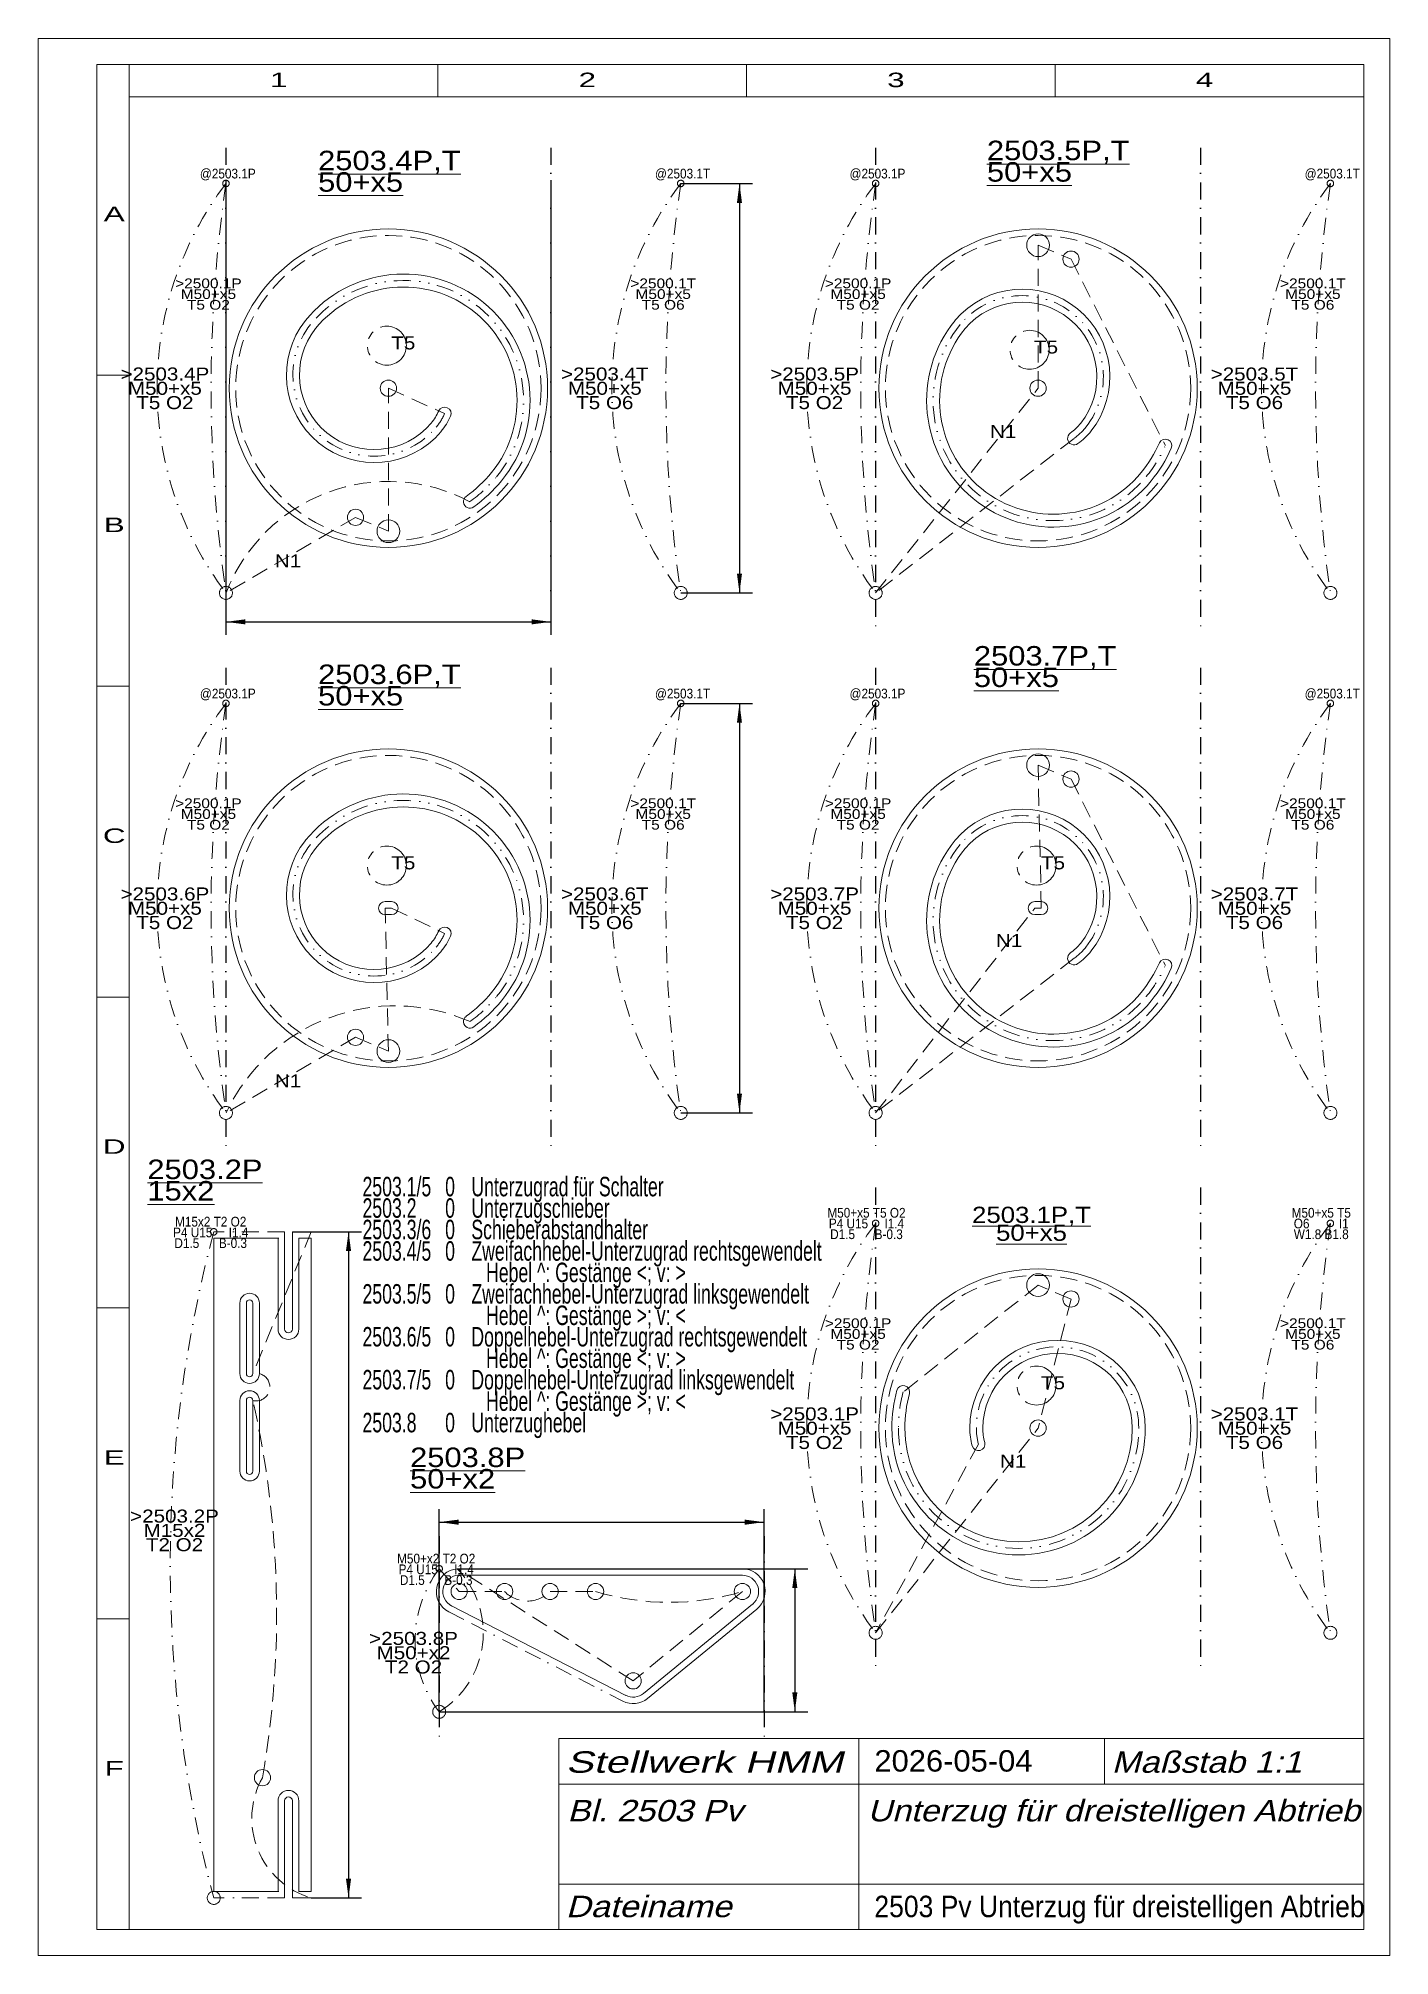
# Model space of a CAD drawing. Extents: x 1 to 209, y 1 to 296.
import ezdxf
from ezdxf.enums import TextEntityAlignment as Align

# ---------------------------------------------------------------- set-up
doc = ezdxf.new("R2010")
doc.units = 0
doc.header["$LTSCALE"] = 5.25
for name, pattern in [('BORDER', [1.75, 0.5, -0.25, 0.5, -0.25, 0, -0.25]), ('DASHDOT', [1, 0.5, -0.25, 0, -0.25]), ('DASHED', [0.75, 0.5, -0.25]), ('DIVIDE', [1.25, 0.5, -0.25, 0, -0.25, 0, -0.25]), ('PHANTOM', [2.5, 1.25, -0.25, 0.25, -0.25, 0.25, -0.25])]:
    doc.linetypes.add(name, pattern=pattern)
for name, color, linetype, lineweight in [('2501_2-4 ROLLEN', 134, 'CONTINUOUS', 18), ('2501_5 SCHIEBER', 142, 'CONTINUOUS', 18), ('2501_9 HEBEL 22_5_0_-22_5', 190, 'CONTINUOUS', 18), ('2503_1P', 30, 'CONTINUOUS', 0), ('2503_1T', 14, 'CONTINUOUS', 0), ('2503_2P', 30, 'CONTINUOUS', 0), ('2503_4P', 30, 'CONTINUOUS', 0), ('2503_4T', 14, 'CONTINUOUS', 0), ('2503_5P', 30, 'CONTINUOUS', 0), ('2503_5T', 14, 'CONTINUOUS', 0), ('2503_6P', 30, 'CONTINUOUS', 0), ('2503_6T', 14, 'CONTINUOUS', 0), ('2503_7P', 30, 'CONTINUOUS', 0), ('2503_7T', 14, 'CONTINUOUS', 0), ('2503_8P', 30, 'CONTINUOUS', 0), ('2503___ UNTERZUG FÜR DREISTELLIGEN ANTRIEB', 6, 'DASHDOT', 0), ('BEMASSUNG', 7, 'CONTINUOUS', 25), ('BESCHRIFTUNG', 7, 'CONTINUOUS', 25), ('MASSGRENZEN', 172, 'CONTINUOUS', 25), ('MASSLINIEN', 172, 'CONTINUOUS', 25), ('MASSTEXTE', 212, 'CONTINUOUS', 25), ('MITTELLINIEN', 5, 'DASHDOT', 25), ('STANDARD', 7, 'CONTINUOUS', 0)]:
    doc.layers.add(name, color=color, linetype=linetype, lineweight=lineweight)
doc.styles.add('Arial', font='arial.ttf')

# ---------------------------------------------------------------- blocks, each defined once
blk = doc.blocks.new('D116669952')
at = {"layer": 'MASSGRENZEN'}
for points in [[(108.92, 273.67), (109.31, 270.69), (108.53, 270.69)], [(108.92, 210.67), (108.53, 213.64), (109.31, 213.64)]]:
    blk.add_solid(points, dxfattribs=at)
at = {"layer": 'MASSLINIEN', "color": 172}
for p, q in [((99.88, 273.67), (110.92, 273.67)), ((108.92, 273.67), (108.92, 210.67)), ((99.88, 210.67), (110.92, 210.67))]:
    blk.add_line(p, q, dxfattribs=at)
blk = doc.blocks.new('D116676608')
at = {"layer": 'MASSGRENZEN'}
for points in [[(108.92, 193.67), (109.31, 190.69), (108.53, 190.69)], [(108.92, 130.67), (108.53, 133.64), (109.31, 133.64)]]:
    blk.add_solid(points, dxfattribs=at)
at = {"layer": 'MASSLINIEN', "color": 172}
for p, q in [((99.88, 193.67), (110.92, 193.67)), ((108.92, 193.67), (108.92, 130.67)), ((99.88, 130.67), (110.92, 130.67))]:
    blk.add_line(p, q, dxfattribs=at)
blk = doc.blocks.new('D116675072')
at = {"layer": 'MASSGRENZEN'}
for points in [[(29.88, 206.22), (32.86, 206.61), (32.86, 205.83)], [(79.88, 206.22), (76.91, 205.83), (76.91, 206.61)]]:
    blk.add_solid(points, dxfattribs=at)
at = {"layer": 'MASSLINIEN', "color": 172}
for p, q in [((29.88, 274.17), (29.88, 204.22)), ((79.88, 274.17), (79.88, 204.22)), ((29.88, 206.22), (79.88, 206.22))]:
    blk.add_line(p, q, dxfattribs=at)
blk = doc.blocks.new('D116674560')
at = {"layer": 'MASSGRENZEN'}
for points in [[(117.44, 60.53), (117.83, 57.55), (117.05, 57.55)], [(117.44, 38.52), (117.05, 41.5), (117.83, 41.5)]]:
    blk.add_solid(points, dxfattribs=at)
at = {"layer": 'MASSLINIEN', "color": 172}
for p, q in [((65.49, 60.53), (119.44, 60.53)), ((117.44, 60.53), (117.44, 38.52)), ((62.7, 38.52), (119.44, 38.52))]:
    blk.add_line(p, q, dxfattribs=at)
blk = doc.blocks.new('D116674816')
at = {"layer": 'MASSGRENZEN'}
for points in [[(62.7, 67.7), (65.68, 68.09), (65.68, 67.3)], [(112.7, 67.7), (109.73, 67.3), (109.73, 68.09)]]:
    blk.add_solid(points, dxfattribs=at)
at = {"layer": 'MASSLINIEN', "color": 172}
for p, q in [((62.7, 38.52), (62.7, 69.7)), ((112.7, 38.52), (112.7, 69.7)), ((62.7, 67.7), (112.7, 67.7))]:
    blk.add_line(p, q, dxfattribs=at)
blk = doc.blocks.new('D116669696')
at = {"layer": 'MASSGRENZEN'}
for points in [[(48.75, 112.38), (49.14, 109.41), (48.35, 109.41)], [(48.75, 9.88), (48.35, 12.85), (49.14, 12.85)]]:
    blk.add_solid(points, dxfattribs=at)
at = {"layer": 'MASSLINIEN', "color": 172}
for p, q in [((40.1, 112.38), (50.75, 112.38)), ((48.75, 112.38), (48.75, 9.88)), ((43, 9.88), (50.75, 9.88))]:
    blk.add_line(p, q, dxfattribs=at)

msp = doc.modelspace()

# ---------------------------------------------------------------- linework, layer by layer
at = {"layer": '2501_2-4 ROLLEN'}
for p, q in [((54.38, 163.17), (55.38, 163.17)), ((154.38, 163.17), (155.38, 163.17)), ((55.38, 161.17), (54.38, 161.17)), ((155.38, 161.17), (154.38, 161.17))]:
    msp.add_line(p, q, dxfattribs=at)
for centre, radius in [((54.88, 242.17), 24.5), ((54.88, 242.17), 24.5), ((154.88, 242.17), 24.5), ((154.88, 242.17), 24.5), ((54.88, 162.17), 24.5), ((54.88, 162.17), 24.5), ((154.88, 162.17), 24.5), ((154.88, 162.17), 24.5), ((54.88, 140.17), 1.75), ((154.88, 82.17), 24.5)]:
    msp.add_circle(centre, radius, dxfattribs=at)
at = {"layer": '2501_2-4 ROLLEN', "linetype": 'DASHED'}
for centre in [(54.88, 242.17), (154.88, 242.17), (54.88, 162.17), (154.88, 162.17), (154.88, 82.17)]:
    msp.add_circle(centre, 23.5, dxfattribs=at)
at = {"layer": '2501_2-4 ROLLEN'}
for centre, radius, start, end in [((57.19, 240.24), 19.5, 320.8349, 500.6322), ((57.19, 240.24), 17.5, 320.8349, 500.6322), ((152.43, 243.91), 13.5, 321.6737, 499.7934), ((152.43, 243.91), 11.5, 321.6737, 499.7934), ((52.69, 244.22), 13.5, 141.6737, 319.7934), ((52.69, 244.22), 11.5, 141.6737, 319.7934), ((157.23, 240.29), 19.5, 140.8349, 320.6322), ((157.23, 240.29), 17.5, 140.8349, 320.6322), ((63.54, 238.26), 1, 335.7336, 515.7336), ((54.88, 242.17), 8.5, 320.8442, 335.7336), ((54.88, 242.17), 10.5, 320.8442, 335.7336), ((154.88, 242.17), 8.5, 305.7336, 320.623), ((160.43, 234.45), 1, 125.7336, 305.7336), ((154.88, 242.17), 10.5, 305.7336, 320.623), ((154.88, 242.17), 20.5, 320.7385, 335.7336), ((174.48, 233.33), 1, 335.7336, 515.7336), ((154.88, 242.17), 22.5, 320.7385, 335.7336), ((54.88, 242.17), 20.5, 305.7336, 320.7286), ((54.88, 242.17), 22.5, 305.7336, 320.7286), ((67.44, 224.71), 1, 125.7336, 305.7336), ((57.19, 160.24), 19.5, 320.8349, 500.6322), ((57.19, 160.24), 17.5, 320.8349, 500.6322), ((152.43, 163.91), 13.5, 321.6737, 499.7934), ((152.43, 163.91), 11.5, 321.6737, 499.7934), ((52.69, 164.22), 13.5, 141.6737, 319.7934), ((52.69, 164.22), 11.5, 141.6737, 319.7934), ((157.23, 160.29), 19.5, 140.8349, 320.6322), ((157.23, 160.29), 17.5, 140.8349, 320.6322), ((54.38, 162.17), 1, 90, 270), ((55.38, 162.17), 1, 270, 450), ((154.38, 162.17), 1, 90, 270), ((155.38, 162.17), 1, 270, 450), ((54.88, 162.17), 8.5, 320.8442, 335.7336), ((63.54, 158.26), 1, 335.7336, 515.7336), ((54.88, 162.17), 10.5, 320.8442, 335.7336), ((154.88, 162.17), 8.5, 305.7336, 320.623), ((160.43, 154.45), 1, 125.7336, 305.7336), ((154.88, 162.17), 10.5, 305.7336, 320.623), ((154.88, 162.17), 20.5, 320.7385, 335.7336), ((174.48, 153.33), 1, 335.7336, 515.7336), ((154.88, 162.17), 22.5, 320.7385, 335.7336), ((54.88, 162.17), 20.5, 305.7336, 320.7286), ((54.88, 162.17), 22.5, 305.7336, 320.7286), ((67.44, 144.71), 1, 125.7336, 305.7336), ((157.88, 82.17), 13.5, 0, 180), ((157.88, 82.17), 11.5, 0, 180), ((134.12, 87.73), 1, 345, 525), ((154.88, 82.17), 22.5, 165, 180), ((154.88, 82.17), 20.5, 165, 180), ((151.88, 82.17), 19.5, 180, 360), ((151.88, 82.17), 17.5, 180, 360), ((154.88, 82.17), 10.5, 180, 195), ((145.71, 79.71), 1, 195, 375), ((154.88, 82.17), 8.5, 180, 195)]:
    msp.add_arc(centre, radius, start, end, dxfattribs=at)
at = {"layer": '2501_5 SCHIEBER'}
for p, q in [((28, 10.88), (28, 111.37)), ((38, 111.37), (28, 111.37)), ((37.9, 97.41), (37.9, 111.37)), ((41.1, 97.41), (41.1, 111.37)), ((41.1, 111.37), (43, 111.37)), ((43, 10.88), (43, 111.37)), ((32.02, 101.41), (32.02, 90.55)), ((35.02, 101.41), (35.02, 90.55)), ((32.02, 86.41), (32.02, 75.55)), ((35.02, 86.41), (35.02, 75.55)), ((37.9, 24.83), (37.9, 10.88)), ((41.1, 24.83), (41.1, 10.88)), ((38, 10.88), (28, 10.88)), ((41.1, 10.88), (43, 10.88))]:
    msp.add_line(p, q, dxfattribs=at)
for centre, radius, start, end in [((33.52, 101.41), 1.5, 0, 180), ((39.5, 97.41), 1.6, 180, 360), ((33.52, 90.55), 1.5, 180, 360), ((33.52, 86.41), 1.5, 0, 180), ((33.52, 75.55), 1.5, 180, 360), ((39.5, 24.83), 1.6, 0, 180)]:
    msp.add_arc(centre, radius, start, end, dxfattribs=at)
at = {"layer": '2501_9 HEBEL 22_5_0_-22_5'}
for p, q in [((109.37, 59.53), (65.57, 59.53)), ((64.62, 54.8), (91.41, 41.05)), ((94.14, 41.34), (110.95, 55.09))]:
    msp.add_line(p, q, dxfattribs=at)
for centre, radius, start, end in [((65.77, 57.03), 2.51, 94.5106, 242.843), ((109.37, 57.03), 2.5, 309.2828, 450), ((92.56, 43.28), 2.5, 242.843, 309.2828)]:
    msp.add_arc(centre, radius, start, end, dxfattribs=at)
at = {"layer": '2503_1P', "linetype": 'DASHED'}
for p, q in [((154.88, 104.17), (134.12, 87.73)), ((159.95, 102.03), (154.88, 104.17)), ((159.95, 102.03), (154.88, 82.17)), ((129.88, 50.67), (154.88, 82.17)), ((145.71, 79.71), (129.88, 50.67))]:
    msp.add_line(p, q, dxfattribs=at)
at = {"layer": '2503_1P', "linetype": 'PHANTOM'}
for centre, radius in [((129.88, 113.67), 0.5), ((129.88, 50.67), 1)]:
    msp.add_circle(centre, radius, dxfattribs=at)
at = {"layer": '2503_1P'}
for centre, radius in [((154.88, 104.17), 1.75), ((159.95, 102.03), 1.25), ((154.88, 82.17), 1.25)]:
    msp.add_circle(centre, radius, dxfattribs=at)
at = {"layer": '2503_1P', "linetype": 'DASHDOT'}
msp.add_arc((345.05, 82.17), 217.46, 171.6711, 188.3289, dxfattribs=at)
at = {"layer": '2503_1P', "linetype": 'DIVIDE'}
for centre, radius, start, end in [((157.88, 82.17), 12.5, 0, 180), ((154.88, 82.17), 21.5, 165, 180), ((151.88, 82.17), 18.5, 180, 360), ((154.88, 82.17), 9.5, 180, 195)]:
    msp.add_arc(centre, radius, start, end, dxfattribs=at)
at = {"layer": '2503_1T', "linetype": 'PHANTOM'}
for centre, radius in [((199.88, 113.67), 0.5), ((199.88, 50.67), 1)]:
    msp.add_circle(centre, radius, dxfattribs=at)
at = {"layer": '2503_1T', "linetype": 'DASHDOT'}
msp.add_arc((415.05, 82.17), 217.46, 171.6711, 188.3289, dxfattribs=at)
at = {"layer": '2503_2P', "linetype": 'BORDER'}
for p, q in [((38.9, 112.37), (28, 112.37)), ((38.9, 9.88), (28, 9.88))]:
    msp.add_line(p, q, dxfattribs=at)
at = {"layer": '2503_2P', "linetype": 'DASHED'}
msp.add_line((43, 112.38), (34.02, 90.55), dxfattribs=at)
at = {"layer": '2503_2P'}
for p, q in [((38.9, 97.41), (38.9, 112.37)), ((40.1, 97.41), (40.1, 112.38)), ((40.1, 112.38), (43, 112.38)), ((33.02, 101.41), (33.02, 90.55)), ((34.02, 101.41), (34.02, 90.55)), ((33.02, 86.41), (33.02, 75.55)), ((34.02, 86.41), (34.02, 75.55)), ((38.9, 24.83), (38.9, 9.88)), ((40.1, 24.83), (40.1, 9.88)), ((40.1, 9.88), (43, 9.88))]:
    msp.add_line(p, q, dxfattribs=at)
at = {"layer": '2503_2P', "linetype": 'PHANTOM'}
for centre, radius in [((28, 112.37), 0.5), ((28, 9.88), 1)]:
    msp.add_circle(centre, radius, dxfattribs=at)
at = {"layer": '2503_2P'}
msp.add_circle((35.5, 28.38), 1.25, dxfattribs=at)
for centre, radius, start, end in [((33.52, 101.41), 0.5, 0, 180), ((39.5, 97.41), 0.6, 180, 360), ((33.52, 90.55), 0.5, 180, 360), ((33.52, 86.41), 0.5, 0, 180), ((33.52, 75.55), 0.5, 180, 360), ((39.5, 24.83), 0.6, 0, 180)]:
    msp.add_arc(centre, radius, start, end, dxfattribs=at)
at = {"layer": '2503_2P', "linetype": 'DASHED'}
for centre, radius, start, end in [((34.52, 88.48), 2.13, 256.4136, 463.5864), ((-110.25, 53.69), 147.93, 350.1471, 372.7783), ((46.64, 22.12), 12.78, 150.693, 253.4448)]:
    msp.add_arc(centre, radius, start, end, dxfattribs=at)
at = {"layer": '2503_4P', "linetype": 'DASHED'}
for p, q in [((54.88, 220.17), (54.88, 242.17)), ((54.88, 242.17), (63.54, 238.26)), ((49.82, 222.3), (29.88, 210.67)), ((49.82, 222.3), (54.88, 220.17))]:
    msp.add_line(p, q, dxfattribs=at)
at = {"layer": '2503_4P', "linetype": 'PHANTOM'}
for centre, radius in [((29.88, 273.67), 0.5), ((29.88, 210.67), 1)]:
    msp.add_circle(centre, radius, dxfattribs=at)
at = {"layer": '2503_4P'}
for centre, radius in [((54.88, 242.17), 1.25), ((49.82, 222.3), 1.25), ((54.88, 220.17), 1.75)]:
    msp.add_circle(centre, radius, dxfattribs=at)
at = {"layer": '2503_4P', "linetype": 'DASHDOT'}
msp.add_arc((245.05, 242.17), 217.46, 171.6711, 188.3289, dxfattribs=at)
at = {"layer": '2503_4P', "linetype": 'DIVIDE'}
for centre, radius, start, end in [((57.19, 240.24), 18.5, 320.832, 500.6322), ((52.69, 244.22), 12.5, 141.6737, 319.8351), ((54.88, 242.17), 9.5, 320.7885, 335.7336), ((54.88, 242.17), 21.5, 305.7336, 320.7311)]:
    msp.add_arc(centre, radius, start, end, dxfattribs=at)
at = {"layer": '2503_4P', "linetype": 'DASHED'}
msp.add_arc((54.9, 201.01), 26.81, 62.1152, 158.9003, dxfattribs=at)
at = {"layer": '2503_4T', "linetype": 'PHANTOM'}
for centre, radius in [((99.88, 273.67), 0.5), ((99.88, 210.67), 1)]:
    msp.add_circle(centre, radius, dxfattribs=at)
at = {"layer": '2503_4T', "linetype": 'DASHDOT'}
msp.add_arc((315.05, 242.17), 217.46, 171.6711, 188.3289, dxfattribs=at)
at = {"layer": '2503_5P', "linetype": 'DASHED'}
for p, q in [((154.88, 242.17), (154.88, 264.17)), ((154.88, 264.17), (159.95, 262.03)), ((159.95, 262.03), (174.48, 233.33)), ((129.88, 210.67), (154.88, 242.17)), ((160.43, 234.45), (129.88, 210.67))]:
    msp.add_line(p, q, dxfattribs=at)
at = {"layer": '2503_5P', "linetype": 'PHANTOM'}
for centre, radius in [((129.88, 273.67), 0.5), ((129.88, 210.67), 1)]:
    msp.add_circle(centre, radius, dxfattribs=at)
at = {"layer": '2503_5P'}
for centre, radius in [((154.88, 264.17), 1.75), ((159.95, 262.03), 1.25), ((154.88, 242.17), 1.25)]:
    msp.add_circle(centre, radius, dxfattribs=at)
at = {"layer": '2503_5P', "linetype": 'DASHDOT'}
msp.add_arc((345.05, 242.17), 217.46, 171.6711, 188.3289, dxfattribs=at)
at = {"layer": '2503_5P', "linetype": 'DIVIDE'}
for centre, radius, start, end in [((152.43, 243.91), 12.5, 321.632, 499.7934), ((157.23, 240.29), 18.5, 140.8349, 320.6351), ((154.88, 242.17), 9.5, 305.7336, 320.6786), ((154.88, 242.17), 21.5, 320.736, 335.7336)]:
    msp.add_arc(centre, radius, start, end, dxfattribs=at)
at = {"layer": '2503_5T', "linetype": 'PHANTOM'}
for centre, radius in [((199.88, 273.67), 0.5), ((199.88, 210.67), 1)]:
    msp.add_circle(centre, radius, dxfattribs=at)
at = {"layer": '2503_5T', "linetype": 'DASHDOT'}
msp.add_arc((415.05, 242.17), 217.46, 171.6711, 188.3289, dxfattribs=at)
at = {"layer": '2503_6P'}
msp.add_line((54.38, 162.17), (55.38, 162.17), dxfattribs=at)
at = {"layer": '2503_6P', "linetype": 'DASHED'}
for p, q in [((54.88, 140.17), (54.38, 162.17)), ((55.38, 162.17), (63.54, 158.26)), ((49.82, 142.3), (29.88, 130.67)), ((49.82, 142.3), (54.88, 140.17))]:
    msp.add_line(p, q, dxfattribs=at)
at = {"layer": '2503_6P', "linetype": 'PHANTOM'}
for centre, radius in [((29.88, 193.67), 0.5), ((29.88, 130.67), 1)]:
    msp.add_circle(centre, radius, dxfattribs=at)
at = {"layer": '2503_6P'}
for centre, radius in [((49.82, 142.3), 1.25), ((54.88, 140.17), 1.75)]:
    msp.add_circle(centre, radius, dxfattribs=at)
at = {"layer": '2503_6P', "linetype": 'DASHDOT'}
msp.add_arc((245.05, 162.17), 217.46, 171.6711, 188.3289, dxfattribs=at)
at = {"layer": '2503_6P', "linetype": 'DIVIDE'}
for centre, radius, start, end in [((57.19, 160.24), 18.5, 320.832, 500.6322), ((52.69, 164.22), 12.5, 141.6737, 319.8351), ((54.88, 162.17), 9.5, 320.7885, 335.7336), ((54.88, 162.17), 21.5, 305.7336, 320.7311)]:
    msp.add_arc(centre, radius, start, end, dxfattribs=at)
at = {"layer": '2503_6P', "linetype": 'DASHED'}
msp.add_arc((55.88, 118.4), 28.74, 66.2735, 154.7421, dxfattribs=at)
at = {"layer": '2503_6T', "linetype": 'PHANTOM'}
for centre, radius in [((99.88, 193.67), 0.5), ((99.88, 130.67), 1)]:
    msp.add_circle(centre, radius, dxfattribs=at)
at = {"layer": '2503_6T', "linetype": 'DASHDOT'}
msp.add_arc((315.05, 162.17), 217.46, 171.6711, 188.3289, dxfattribs=at)
at = {"layer": '2503_7P', "linetype": 'DASHED'}
for p, q in [((155.38, 162.17), (154.88, 184.17)), ((154.88, 184.17), (159.95, 182.03)), ((159.95, 182.03), (174.48, 153.33)), ((129.88, 130.67), (154.38, 162.17)), ((160.43, 154.45), (129.88, 130.67))]:
    msp.add_line(p, q, dxfattribs=at)
at = {"layer": '2503_7P'}
msp.add_line((154.38, 162.17), (155.38, 162.17), dxfattribs=at)
at = {"layer": '2503_7P', "linetype": 'PHANTOM'}
for centre, radius in [((129.88, 193.67), 0.5), ((129.88, 130.67), 1)]:
    msp.add_circle(centre, radius, dxfattribs=at)
at = {"layer": '2503_7P'}
for centre, radius in [((154.88, 184.17), 1.75), ((159.95, 182.03), 1.25)]:
    msp.add_circle(centre, radius, dxfattribs=at)
at = {"layer": '2503_7P', "linetype": 'DASHDOT'}
msp.add_arc((345.05, 162.17), 217.46, 171.6711, 188.3289, dxfattribs=at)
at = {"layer": '2503_7P', "linetype": 'DIVIDE'}
for centre, radius, start, end in [((152.43, 163.91), 12.5, 321.632, 499.7934), ((157.23, 160.29), 18.5, 140.8349, 320.6351), ((154.88, 162.17), 9.5, 305.7336, 320.6786), ((154.88, 162.17), 21.5, 320.736, 335.7336)]:
    msp.add_arc(centre, radius, start, end, dxfattribs=at)
at = {"layer": '2503_7T', "linetype": 'PHANTOM'}
for centre, radius in [((199.88, 193.67), 0.5), ((199.88, 130.67), 1)]:
    msp.add_circle(centre, radius, dxfattribs=at)
at = {"layer": '2503_7T', "linetype": 'DASHDOT'}
msp.add_arc((415.05, 162.17), 217.46, 171.6711, 188.3289, dxfattribs=at)
at = {"layer": '2503_8P', "linetype": 'DASHED'}
for p, q in [((62.7, 60.52), (65.77, 57.03)), ((92.56, 43.28), (65.49, 60.53)), ((65.77, 57.03), (72.77, 57.03)), ((79.77, 57.03), (86.77, 57.03)), ((109.37, 57.03), (92.56, 43.28))]:
    msp.add_line(p, q, dxfattribs=at)
at = {"layer": '2503_8P', "linetype": 'BORDER'}
for p, q in [((109.37, 60.53), (65.49, 60.53)), ((64.17, 53.91), (90.96, 40.16))]:
    msp.add_line(p, q, dxfattribs=at)
at = {"layer": '2503_8P'}
msp.add_line((94.77, 40.57), (111.58, 54.32), dxfattribs=at)
at = {"layer": '2503_8P', "linetype": 'PHANTOM'}
for centre, radius in [((62.7, 60.52), 0.5), ((62.7, 38.52), 1)]:
    msp.add_circle(centre, radius, dxfattribs=at)
at = {"layer": '2503_8P'}
for centre in [(65.77, 57.03), (72.77, 57.03), (79.77, 57.03), (86.77, 57.03), (109.37, 57.03), (109.37, 57.03), (109.37, 57.03), (92.56, 43.28)]:
    msp.add_circle(centre, 1.25, dxfattribs=at)
for centre, radius, start, end in [((65.77, 57.03), 3.51, 94.5106, 242.843), ((109.37, 57.03), 3.5, 309.2828, 450), ((92.56, 43.28), 3.5, 242.843, 309.2828)]:
    msp.add_arc(centre, radius, start, end, dxfattribs=at)
at = {"layer": '2503_8P', "linetype": 'DASHED'}
for centre, radius, start, end in [((55.28, 50.64), 14.21, 301.4918, 404.07), ((76.27, 60.48), 4.92, 224.6178, 315.3822), ((98.07, 94.35), 38.99, 253.1545, 286.8455)]:
    msp.add_arc(centre, radius, start, end, dxfattribs=at)
at = {"layer": '2503___ UNTERZUG FÜR DREISTELLIGEN ANTRIEB', "linetype": 'PHANTOM'}
for centre in [(54.65, 248.72), (153.58, 248.08), (54.65, 168.72), (154.65, 168.72), (154.65, 88.72)]:
    msp.add_circle(centre, 3, dxfattribs=at)
at = {"layer": '2503___ UNTERZUG FÜR DREISTELLIGEN ANTRIEB'}
for centre, radius in [((71.37, 242.17), 52.09), ((171.37, 242.17), 52.09), ((71.37, 162.17), 52.09), ((171.37, 162.17), 52.09), ((171.37, 82.17), 52.09), ((77.19, 49.52), 18.19)]:
    msp.add_arc(centre, radius, 142.7898, 217.2102, dxfattribs=at)
at = {"layer": '2503___ UNTERZUG FÜR DREISTELLIGEN ANTRIEB', "color": 134}
for centre in [(141.37, 242.17), (241.37, 242.17), (141.37, 162.17), (241.37, 162.17), (241.37, 82.17)]:
    msp.add_arc(centre, 52.09, 142.7898, 217.2102, dxfattribs=at)
at = {"layer": '2503___ UNTERZUG FÜR DREISTELLIGEN ANTRIEB', "linetype": 'DASHDOT'}
msp.add_arc((220.79, 61.12), 199.49, 165.114, 194.886, dxfattribs=at)
at = {"layer": 'MITTELLINIEN'}
for p, q in [((29.88, 279.17), (29.88, 204.67)), ((79.88, 279.17), (79.88, 204.67)), ((129.88, 279.17), (129.88, 204.67)), ((179.88, 279.17), (179.88, 204.67)), ((29.88, 199.17), (29.88, 124.67)), ((79.88, 199.17), (79.88, 124.67)), ((129.88, 199.17), (129.88, 124.67)), ((179.88, 199.17), (179.88, 124.67)), ((129.88, 119.17), (129.88, 44.67)), ((179.88, 119.17), (179.88, 44.67)), ((62.7, 65.52), (62.7, 33.52)), ((112.7, 65.52), (112.7, 33.52))]:
    msp.add_line(p, q, dxfattribs=at)
at = {"layer": 'STANDARD'}
for p, q in [((1, 1), (1, 296)), ((1, 296), (209, 296)), ((209, 296), (209, 1)), ((10, 5), (10, 292)), ((10, 292), (15, 292)), ((15, 292), (205, 292)), ((15, 287), (15, 292)), ((62.5, 292), (62.5, 287)), ((110, 292), (110, 287)), ((157.5, 292), (157.5, 287)), ((205, 292), (205, 287)), ((15, 287), (205, 287)), ((15, 5), (15, 287)), ((205, 287), (205, 5)), ((10, 244.17), (15, 244.17)), ((10, 196.33), (15, 196.33)), ((205, 182.12), (205, 5.12)), ((10, 148.5), (15, 148.5)), ((10, 100.67), (15, 100.67)), ((10, 52.83), (15, 52.83)), ((10, 5), (15, 5)), ((205, 5), (15, 5)), ((209, 1), (1, 1))]:
    msp.add_line(p, q, dxfattribs=at)
at = {"layer": 'STANDARD', "lineweight": 0}
for p, q in [((81.11, 34.4), (205, 34.4)), ((81.11, 34.4), (81.11, 5)), ((127.31, 34.4), (127.31, 5)), ((165.11, 34.4), (165.11, 27.4)), ((81.11, 27.4), (205, 27.4)), ((81.11, 12), (205, 12))]:
    msp.add_line(p, q, dxfattribs=at)

# ---------------------------------------------------------------- block references
at = {"layer": 'BEMASSUNG'}
for name in ['D116675072', 'D116669952', 'D116676608', 'D116669696', 'D116674816', 'D116674560']:
    msp.add_blockref(name, (0, 0), dxfattribs=at)

# ---------------------------------------------------------------- texts
at = {"layer": '2503_1P', "linetype": 'PHANTOM', "style": 'Arial', "width": 1.135027}
msp.add_text('N1', height=2, dxfattribs=at).set_placement((149.02, 76.09))
at = {"layer": '2503_1P', "linetype": 'DIVIDE', "insert": (128.47, 113.64), "char_height": 1.5, "attachment_point": 5, "line_spacing_factor": 0.66, "style": 'Arial'}
msp.add_mtext('\\W0.864827;M50+x5 T5 O2\\PP4 U15     I1.4\\PD1.5      B-0.3', dxfattribs=at)
at = {"layer": '2503_1P', "insert": (127.18, 96.64), "char_height": 1.5, "attachment_point": 5, "line_spacing_factor": 0.66, "style": 'Arial'}
msp.add_mtext('\\W1.134914;>2500.1P\\PM50+x5\\PT5 O2', dxfattribs=at)
at = {"layer": '2503_1T', "linetype": 'DIVIDE', "insert": (198.47, 113.64), "char_height": 1.5, "attachment_point": 5, "line_spacing_factor": 0.66, "style": 'Arial'}
msp.add_mtext('\\W0.864843;M50+x5 T5\\PO6         I1\\PW1.8 B1.8', dxfattribs=at)
at = {"layer": '2503_1T', "insert": (197.18, 96.64), "char_height": 1.5, "attachment_point": 5, "line_spacing_factor": 0.66, "style": 'Arial'}
msp.add_mtext('\\W1.135136;>2500.1T\\PM50+x5\\PT5 O6', dxfattribs=at)
at = {"layer": '2503_2P', "linetype": 'DIVIDE', "insert": (27.53, 112.27), "char_height": 1.5, "attachment_point": 5, "line_spacing_factor": 0.66, "style": 'Arial'}
msp.add_mtext('\\W0.864826;M15x2 T2 O2\\PP4 U15     I1.4\\PD1.5      B-0.3', dxfattribs=at)
at = {"layer": '2503_4P', "linetype": 'DIVIDE', "style": 'Arial', "width": 0.864818}
msp.add_text('@2503.1P', height=1.5, dxfattribs=at).set_placement((30.16, 275.19), align=Align.MIDDLE_CENTER)
at = {"layer": '2503_4P', "linetype": 'PHANTOM', "style": 'Arial', "width": 1.135027}
msp.add_text('N1', height=2, dxfattribs=at).set_placement((37.41, 214.6))
at = {"layer": '2503_4P', "insert": (27.18, 256.64), "char_height": 1.5, "attachment_point": 5, "line_spacing_factor": 0.66, "style": 'Arial'}
msp.add_mtext('\\W1.135110;>2500.1P\\PM50+x5\\PT5 O2', dxfattribs=at)
at = {"layer": '2503_4T', "linetype": 'DIVIDE', "style": 'Arial', "width": 0.864827}
msp.add_text('@2503.1T', height=1.5, dxfattribs=at).set_placement((100.16, 275.19), align=Align.MIDDLE_CENTER)
at = {"layer": '2503_4T', "insert": (97.18, 256.64), "char_height": 1.5, "attachment_point": 5, "line_spacing_factor": 0.66, "style": 'Arial'}
msp.add_mtext('\\W1.135136;>2500.1T\\PM50+x5\\PT5 O6', dxfattribs=at)
at = {"layer": '2503_5P', "linetype": 'DIVIDE', "style": 'Arial', "width": 0.864818}
msp.add_text('@2503.1P', height=1.5, dxfattribs=at).set_placement((130.16, 275.19), align=Align.MIDDLE_CENTER)
at = {"layer": '2503_5P', "linetype": 'PHANTOM', "style": 'Arial', "width": 1.135027}
msp.add_text('N1', height=2, dxfattribs=at).set_placement((147.49, 234.51))
at = {"layer": '2503_5P', "insert": (127.18, 256.64), "char_height": 1.5, "attachment_point": 5, "line_spacing_factor": 0.66, "style": 'Arial'}
msp.add_mtext('\\W1.135110;>2500.1P\\PM50+x5\\PT5 O2', dxfattribs=at)
at = {"layer": '2503_5T', "linetype": 'DIVIDE', "style": 'Arial', "width": 0.864827}
msp.add_text('@2503.1T', height=1.5, dxfattribs=at).set_placement((200.16, 275.19), align=Align.MIDDLE_CENTER)
at = {"layer": '2503_5T', "insert": (197.18, 256.64), "char_height": 1.5, "attachment_point": 5, "line_spacing_factor": 0.66, "style": 'Arial'}
msp.add_mtext('\\W1.135136;>2500.1T\\PM50+x5\\PT5 O6', dxfattribs=at)
at = {"layer": '2503_6P', "linetype": 'DIVIDE', "style": 'Arial', "width": 0.864818}
msp.add_text('@2503.1P', height=1.5, dxfattribs=at).set_placement((30.16, 195.19), align=Align.MIDDLE_CENTER)
at = {"layer": '2503_6P', "linetype": 'PHANTOM', "style": 'Arial', "width": 1.135027}
msp.add_text('N1', height=2, dxfattribs=at).set_placement((37.41, 134.6))
at = {"layer": '2503_6P', "insert": (27.18, 176.64), "char_height": 1.5, "attachment_point": 5, "line_spacing_factor": 0.66, "style": 'Arial'}
msp.add_mtext('\\W1.135110;>2500.1P\\PM50+x5\\PT5 O2', dxfattribs=at)
at = {"layer": '2503_6T', "linetype": 'DIVIDE', "style": 'Arial', "width": 0.864827}
msp.add_text('@2503.1T', height=1.5, dxfattribs=at).set_placement((100.16, 195.19), align=Align.MIDDLE_CENTER)
at = {"layer": '2503_6T', "insert": (97.18, 176.64), "char_height": 1.5, "attachment_point": 5, "line_spacing_factor": 0.66, "style": 'Arial'}
msp.add_mtext('\\W1.135136;>2500.1T\\PM50+x5\\PT5 O6', dxfattribs=at)
at = {"layer": '2503_7P', "linetype": 'DIVIDE', "style": 'Arial', "width": 0.864818}
msp.add_text('@2503.1P', height=1.5, dxfattribs=at).set_placement((130.16, 195.19), align=Align.MIDDLE_CENTER)
at = {"layer": '2503_7P', "linetype": 'PHANTOM', "style": 'Arial', "width": 1.135027}
msp.add_text('N1', height=2, dxfattribs=at).set_placement((148.4, 156.19))
at = {"layer": '2503_7P', "insert": (127.18, 176.64), "char_height": 1.5, "attachment_point": 5, "line_spacing_factor": 0.66, "style": 'Arial'}
msp.add_mtext('\\W1.135110;>2500.1P\\PM50+x5\\PT5 O2', dxfattribs=at)
at = {"layer": '2503_7T', "linetype": 'DIVIDE', "style": 'Arial', "width": 0.864827}
msp.add_text('@2503.1T', height=1.5, dxfattribs=at).set_placement((200.16, 195.19), align=Align.MIDDLE_CENTER)
at = {"layer": '2503_7T', "insert": (197.18, 176.64), "char_height": 1.5, "attachment_point": 5, "line_spacing_factor": 0.66, "style": 'Arial'}
msp.add_mtext('\\W1.135136;>2500.1T\\PM50+x5\\PT5 O6', dxfattribs=at)
at = {"layer": '2503_8P', "linetype": 'DIVIDE', "insert": (62.24, 60.43), "char_height": 1.5, "attachment_point": 5, "line_spacing_factor": 0.66, "style": 'Arial'}
msp.add_mtext('\\W0.864827;M50+x2 T2 O2\\PP4 U15     I1.4\\PD1.5      B-0.3', dxfattribs=at)
at = {"layer": '2503___ UNTERZUG FÜR DREISTELLIGEN ANTRIEB', "linetype": 'PHANTOM', "style": 'Arial', "width": 1.13511}
for p in [(57.18, 249.14), (156.11, 248.51), (57.18, 169.14), (157.18, 169.14), (157.18, 89.14)]:
    msp.add_text('T5', height=2, dxfattribs=at).set_placement(p, align=Align.MIDDLE_CENTER)
at = {"layer": '2503___ UNTERZUG FÜR DREISTELLIGEN ANTRIEB', "line_spacing_factor": 0.66, "style": 'Arial'}
for s, insert, char_height, attachment_point in [('\\W1.135094;\\L2503.5P,T\\P50+x5', (147.01, 273.91), 3, 7), ('\\W1.135094;\\L2503.4P,T\\P50+x5', (44.06, 272.36), 3, 7), ('\\W1.135110;>2503.4P\\PM50+x5\\PT5 O2', (20.48, 242.14), 2, 5), ('\\W1.135110;>2503.5P\\PM50+x5\\PT5 O2', (120.48, 242.14), 2, 5), ('\\W1.135094;\\L2503.7P,T\\P50+x5', (145, 196.15), 3, 7), ('\\W1.135094;\\L2503.6P,T\\P50+x5', (44.06, 193.31), 3, 7), ('\\W1.135110;>2503.6P\\PM50+x5\\PT5 O2', (20.48, 162.14), 2, 5), ('\\W1.135110;>2503.7P\\PM50+x5\\PT5 O2', (120.48, 162.14), 2, 5), ('\\W1.135098;\\L2503.2P\\P15x2', (17.78, 117.14), 3, 7), ('\\W0.648531;2503.1/5\\P2503.2\\P2503.3/6\\P2503.4/5\\P\\P2503.5/5\\P\\P2503.6/5\\P\\P2503.7/5\\P\\P2503.8', (50.9, 120.83), 3, 1), ('\\W0.648551;Unterzugrad für Schalter\\PUnterzugschieber\\PSchieberabstandhalter\\PZweifachhebel-Unterzugrad rechtsgewendelt\\P   Hebel ^ : Gestänge <; v: > \\PZweifachhebel-Unterzugrad linksgewendelt\\P   Hebel ^ : Gestänge >; v: < \\PDoppelhebel-Unterzugrad rechtsgewendelt\\P   Hebel ^ : Gestänge <; v: > \\PDoppelhebel-Unterzugrad linksgewendelt\\P   Hebel ^ : Gestänge >; v: < \\PUnterzughebel', (67.65, 120.83), 3, 1), ('\\W0.648552;0\\P0\\P0\\P0\\P\\P0\\P\\P0\\P\\P0\\P\\P0\\P', (63.62, 120.83), 3, 1), ('\\W1.135094;\\L2503.1P,T\\P50+x5', (153.87, 113.59), 2.5, 5), ('\\W1.135110;>2503.1P\\PM50+x5\\PT5 O2', (120.48, 82.14), 2, 5), ('\\W1.135098;\\L2503.8P\\P50+x2', (58.22, 72.83), 3, 7), ('\\W1.135110;>2503.2P\\PM15x2\\PT2 O2', (21.96, 66.42), 2, 5), ('\\W1.135110;>2503.8P\\PM50+x2\\PT2 O2', (58.75, 47.6), 2, 5)]:
    msp.add_mtext(s, dxfattribs=dict(at, insert=insert, char_height=char_height, attachment_point=attachment_point))
at = {"layer": '2503___ UNTERZUG FÜR DREISTELLIGEN ANTRIEB', "color": 134, "char_height": 2, "attachment_point": 5, "line_spacing_factor": 0.66, "style": 'Arial'}
for s, insert in [('\\W1.135136;>2503.4T\\PM50+x5\\PT5 O6', (88.19, 242.14)), ('\\W1.135136;>2503.5T\\PM50+x5\\PT5 O6', (188.19, 242.14)), ('\\W1.135136;>2503.6T\\PM50+x5\\PT5 O6', (88.19, 162.14)), ('\\W1.135136;>2503.7T\\PM50+x5\\PT5 O6', (188.19, 162.14)), ('\\W1.135136;>2503.1T\\PM50+x5\\PT5 O6', (188.19, 82.14))]:
    msp.add_mtext(s, dxfattribs=dict(at, insert=insert))
at = {"layer": 'BESCHRIFTUNG', "style": 'Arial', "oblique": 15}
for s, width, p in [('Stellwerk HMM', 1.375804, (82.2, 32.44)), ('Maßstab 1:1', 1.143719, (166.2, 32.44)), ('Bl. 2503 Pv', 1.143715, (82.42, 24.96)), ('Unterzug für dreistelligen Abtrieb', 1.1302, (128.62, 24.96)), ('Dateiname', 1.143709, (82.2, 10.22))]:
    msp.add_text(s, height=3.3, dxfattribs=dict(at, width=width)).set_placement(p, align=Align.TOP_LEFT)
at = {"layer": 'BESCHRIFTUNG', "style": 'Arial'}
for s, width, p in [('2026-05-04', 1.031837, (129.69, 32.62)), ('2503 Pv Unterzug für dreistelligen Abtrieb', 0.884415, (129.69, 10.22))]:
    msp.add_text(s, height=3.3, dxfattribs=dict(at, width=width)).set_placement(p, align=Align.TOP_LEFT)
at = {"layer": 'STANDARD', "style": 'Arial'}
for s, width, p in [('1', 1.547923, (38, 290.72)), ('2', 1.547922, (85.5, 290.72)), ('3', 1.547923, (133, 290.72)), ('4', 1.547923, (180.5, 290.72)), ('A', 1.547987, (12.68, 270.1)), ('B', 1.547987, (12.68, 222.26)), ('C', 1.548103, (12.68, 174.43)), ('D', 1.548104, (12.68, 126.6)), ('E', 1.547987, (12.68, 78.76)), ('F', 1.547769, (12.68, 30.93))]:
    msp.add_text(s, height=2.23, dxfattribs=dict(at, width=width)).set_placement(p, align=Align.TOP_CENTER)

doc.saveas('drawing.dxf')
